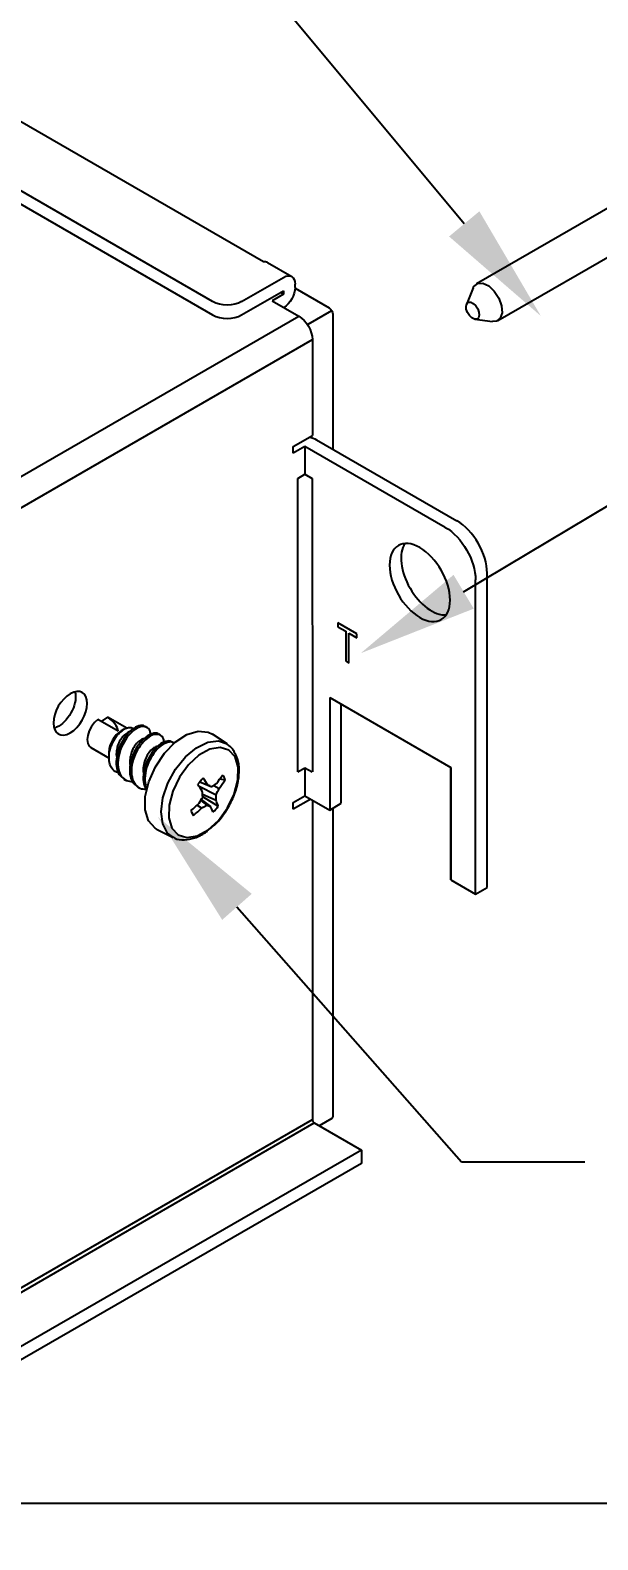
# Model space of a CAD drawing. Extents: x 0 to 10.8, y -12.5 to 0.
# Drawn here: x 3.306 to 4.964, y -12.492 to -8.081 of the extents above; entities that cross this region are included whole.
import ezdxf
from ezdxf import colors
from ezdxf.entities.mleader import LeaderData, LeaderLine
from ezdxf.math import Vec2, Vec3

# ---------------------------------------------------------------- set-up
doc = ezdxf.new("R2010")
doc.units = 0
doc.header["$LTSCALE"] = 0.5
doc.header["$MEASUREMENT"] = 0
for name, color, linetype in [('FAB DWG', 221, 'CONTINUOUS'), ('Hardware', 242, 'CONTINUOUS'), ('Housing', 150, 'CONTINUOUS'), ('Mounting', 4, 'CONTINUOUS')]:
    doc.layers.add(name, color=color, linetype=linetype)
doc.layers.add('Text-Unprinted', color=131, linetype='CONTINUOUS', plot=False)
doc.styles.get("Standard").update_dxf_attribs({"font": 'arial.ttf'})

msp = doc.modelspace()

# ---------------------------------------------------------------- linework, layer by layer
at = {"layer": 'Hardware', "linetype": 'Continuous', "lineweight": 25, "transparency": 16777216}
for p, q in [((5.1073, -8.5349), (4.6096, -8.8222)), ((4.6716, -8.9296), (5.1682, -8.643)), ((4.5996, -8.8342), (4.5801, -8.882)), ((4.605, -8.9253), (4.6562, -8.9323)), ((4.6681, -8.9312), (4.6562, -8.9323))]:
    msp.add_line(p, q, dxfattribs=at)
at = {"layer": 'Hardware', "transparency": 16777216}
for p, q in [((3.5628, -10.1294), (3.5035, -10.0951)), ((3.5321, -10.0883), (3.5132, -10.1007)), ((3.5339, -10.0892), (3.5321, -10.0883)), ((3.5879, -10.1203), (3.5339, -10.0892)), ((3.5806, -10.1232), (3.5719, -10.1283)), ((3.647, -10.1183), (3.6421, -10.1155)), ((3.6863, -10.141), (3.6814, -10.1382)), ((3.8813, -10.1663), (3.8381, -10.1375)), ((3.4833, -10.1769), (3.5364, -10.2076)), ((3.7251, -10.1634), (3.7207, -10.1608)), ((3.5361, -10.1903), (3.5361, -10.2065)), ((3.5798, -10.2688), (3.5847, -10.2717)), ((3.8602, -10.268), (3.8755, -10.2709)), ((3.6191, -10.2915), (3.624, -10.2943)), ((3.7993, -10.2899), (3.8489, -10.3149)), ((3.8012, -10.2771), (3.8362, -10.2916)), ((3.8016, -10.2767), (3.8246, -10.2863)), ((3.8092, -10.3135), (3.8488, -10.331)), ((3.8096, -10.3195), (3.8554, -10.3478)), ((3.8427, -10.2873), (3.8578, -10.2963)), ((3.7937, -10.3447), (3.8071, -10.3535)), ((3.8042, -10.3311), (3.8224, -10.3448)), ((3.8057, -10.3287), (3.8325, -10.3493)), ((3.7773, -10.3661), (3.7831, -10.375)), ((3.6772, -10.4162), (3.7238, -10.4392))]:
    msp.add_line(p, q, dxfattribs=at)
at = {"layer": 'Hardware', "linetype": 'Continuous', "lineweight": 25, "transparency": 16777216, "flags": 128}
for points in [[(4.5996, -8.8342), (4.6021, -8.8295), (4.613, -8.8207), (4.6281, -8.8202), (4.6452, -8.8282), (4.6615, -8.8435), (4.6747, -8.8638), (4.6826, -8.8859), (4.6842, -8.9064), (4.6791, -8.9224), (4.6681, -8.9312), (4.6681, -8.9312)], [(4.5831, -8.9058), (4.5796, -8.896), (4.5789, -8.887), (4.5811, -8.8799), (4.586, -8.876), (4.5927, -8.8758), (4.6002, -8.8794), (4.6074, -8.8861), (4.6132, -8.8951), (4.6167, -8.9048), (4.6174, -8.9139), (4.6151, -8.9209), (4.6103, -8.9248), (4.6036, -8.925), (4.5961, -8.9215), (4.5889, -8.9147), (4.5831, -8.9058)]]:
    msp.add_lwpolyline(points, dxfattribs=at)
at = {"layer": 'Hardware', "transparency": 16777216, "flags": 128}
for points in [[(3.5035, -10.0951), (3.4937, -10.1041), (3.4851, -10.1154), (3.4785, -10.1282), (3.4743, -10.1413), (3.4728, -10.1538), (3.4743, -10.1646), (3.4785, -10.1729), (3.4833, -10.1769)], [(3.6519, -10.391), (3.642, -10.3592), (3.6422, -10.3199), (3.6523, -10.2766), (3.6716, -10.2333), (3.6982, -10.1936), (3.7298, -10.1612), (3.7637, -10.1389), (3.7967, -10.1287), (3.826, -10.1315), (3.8381, -10.1375)], [(3.7235, -10.439), (3.7073, -10.4265), (3.693, -10.4001), (3.6882, -10.3649), (3.6933, -10.324), (3.7078, -10.2811), (3.7305, -10.24), (3.7594, -10.2043), (3.7918, -10.1772), (3.8249, -10.1611), (3.8558, -10.1575), (3.8815, -10.1664)], [(3.72, -10.4123), (3.7381, -10.4323), (3.7634, -10.4401), (3.7935, -10.4351), (3.8255, -10.4176), (3.8561, -10.3895), (3.8825, -10.3534), (3.902, -10.3129), (3.9126, -10.2719), (3.9135, -10.2346), (3.9044, -10.2044), (3.8864, -10.1844), (3.861, -10.1766), (3.8309, -10.1816), (3.7989, -10.1991), (3.7683, -10.2272), (3.742, -10.2633), (3.7225, -10.3038), (3.7118, -10.3447), (3.7109, -10.3821), (3.72, -10.4123)], [(3.6772, -10.4162), (3.6709, -10.4125), (3.6519, -10.391)]]:
    msp.add_lwpolyline(points, dxfattribs=at)
at = {"layer": 'Hardware', "transparency": 16777216}
for centre, radius, start, end in [((3.612, -10.1928), 0.0759, 121.8556, 178.1497), ((3.8873, -10.3497), 0.1126, 132.3975, 144.4471), ((3.4159, -10.5462), 0.4844, 32.454, 35.2675), ((3.4594, -9.9829), 0.4921, 322.5671, 326.1456), ((3.5126, -10.0386), 0.4308, 323.2582, 327.3799), ((3.8432, -10.2794), 0.0333, 14.8179, 42.0315), ((3.1363, -10.708), 0.7838, 30.9693, 32.7251), ((3.3262, -10.3535), 0.4847, 3.7847, 5.785), ((1.5303, -15.2828), 5.4981, 65.2025, 65.3358), ((3.5997, -9.9366), 0.4267, 303.6693, 305.9326), ((3.5201, -10.3218), 0.3288, 358.4034, 1.1939), ((3.4129, -10.0931), 0.4892, 333.0283, 335.4475), ((3.3983, -9.9297), 0.5731, 311.1673, 314.3997), ((3.8078, -10.3527), 0.0333, 194.8179, 222.0315), ((3.4733, -10.0042), 0.4831, 309.8761, 313.6946), ((3.3192, -10.0448), 0.5633, 328.4842, 330.5796), ((3.6157, -10.0019), 0.4004, 298.5525, 301.0774), ((4.0902, -9.7548), 0.6479, 245.5803, 246.5626), ((3.5475, -10.4846), 0.3156, 22.1777, 25.3983), ((3.7638, -10.2824), 0.1126, 312.3975, 324.4471), ((3.6527, -10.417), 0.2141, 18.8563, 23.7053)]:
    msp.add_arc(centre, radius, start, end, dxfattribs=at)
msp.add_ellipse((3.4885, -10.1215), major_axis=(0.0734, -0.0214), ratio=0.636923, start_param=0.2745, end_param=1.131356, dxfattribs=at)
for points, knots in [([(3.5642, -10.2496), (3.5634, -10.2496), (3.5565, -10.2496), (3.5469, -10.2418), (3.5378, -10.2266), (3.5351, -10.206), (3.5384, -10.1833), (3.5468, -10.161), (3.5557, -10.1467), (3.5611, -10.1402), (3.562, -10.1391)], [0, 0, 0, 0, 0.022297, 0.194605, 0.355817, 0.515108, 0.674685, 0.823565, 0.970151, 1, 1, 1, 1]), ([(3.562, -10.1391), (3.5654, -10.1356), (3.5727, -10.128), (3.5846, -10.1204), (3.5958, -10.1176), (3.6034, -10.1186), (3.6056, -10.1221), (3.6061, -10.1229)], [0, 0, 0, 0, 0.198403, 0.437384, 0.679844, 0.928294, 1, 1, 1, 1]), ([(3.6052, -10.1311), (3.6039, -10.1304), (3.6007, -10.1284), (3.5926, -10.1314), (3.5824, -10.1386), (3.5752, -10.1463), (3.5718, -10.15)], [0, 0, 0, 0, 0.181246, 0.465442, 0.746856, 1, 1, 1, 1]), ([(3.6417, -10.1161), (3.6412, -10.1155), (3.6372, -10.111), (3.6232, -10.1125), (3.6033, -10.1222), (3.5903, -10.1374), (3.5839, -10.1448)], [0, 0, 0, 0, 0.044871, 0.357334, 0.682909, 1, 1, 1, 1]), ([(3.6576, -10.1391), (3.6574, -10.1355), (3.6564, -10.1246), (3.6459, -10.1158), (3.6286, -10.1146), (3.6081, -10.1252), (3.5951, -10.1402), (3.5887, -10.1477)], [0, 0, 0, 0, 0.108019, 0.333276, 0.55139, 0.778656, 1, 1, 1, 1]), ([(3.681, -10.1388), (3.6805, -10.1382), (3.6765, -10.1336), (3.6625, -10.1352), (3.6426, -10.1449), (3.6296, -10.16), (3.6231, -10.1675)], [0, 0, 0, 0, 0.044871, 0.357334, 0.682909, 1, 1, 1, 1]), ([(3.6969, -10.1617), (3.6966, -10.1582), (3.6957, -10.1473), (3.6852, -10.1384), (3.6679, -10.1373), (3.6473, -10.1478), (3.6344, -10.1629), (3.628, -10.1703)], [0, 0, 0, 0, 0.108019, 0.333276, 0.55139, 0.778656, 1, 1, 1, 1]), ([(3.5718, -10.15), (3.5686, -10.1556), (3.562, -10.167), (3.558, -10.1868), (3.5568, -10.2006), (3.5589, -10.2057), (3.559, -10.206)], [0, 0, 0, 0, 0.326901, 0.662879, 0.984838, 1, 1, 1, 1]), ([(3.5839, -10.1448), (3.5782, -10.1536), (3.5668, -10.1715), (3.5578, -10.2033), (3.5567, -10.2327), (3.5641, -10.2567), (3.5751, -10.2646), (3.5802, -10.2682)], [0, 0, 0, 0, 0.203832, 0.413117, 0.613974, 0.821409, 1, 1, 1, 1]), ([(3.5887, -10.1477), (3.5831, -10.1565), (3.5716, -10.1743), (3.5627, -10.206), (3.5615, -10.2358), (3.5698, -10.2598), (3.585, -10.2747), (3.5987, -10.2755), (3.6047, -10.2759)], [0, 0, 0, 0, 0.170918, 0.346408, 0.514831, 0.68877, 0.862709, 1, 1, 1, 1]), ([(3.6439, -10.1532), (3.6436, -10.1529), (3.6415, -10.1503), (3.6334, -10.1515), (3.6223, -10.1583), (3.6107, -10.1719), (3.6014, -10.1899), (3.5973, -10.2095), (3.5961, -10.2233), (3.5982, -10.2284), (3.5983, -10.2286)], [0, 0, 0, 0, 0.02279, 0.1813023, 0.3467171, 0.5076626, 0.6686081, 0.8340228, 0.9925351, 1, 1, 1, 1]), ([(3.6231, -10.1675), (3.6175, -10.1763), (3.606, -10.1942), (3.5971, -10.226), (3.596, -10.2554), (3.6034, -10.2793), (3.6144, -10.2872), (3.6195, -10.2909)], [0, 0, 0, 0, 0.203832, 0.413117, 0.613974, 0.821409, 1, 1, 1, 1]), ([(3.628, -10.1703), (3.6224, -10.1791), (3.6109, -10.197), (3.602, -10.2287), (3.6008, -10.2585), (3.6091, -10.2824), (3.6243, -10.2973), (3.638, -10.2982), (3.644, -10.2986)], [0, 0, 0, 0, 0.170918, 0.346408, 0.514831, 0.68877, 0.862709, 1, 1, 1, 1]), ([(3.6832, -10.1759), (3.6829, -10.1756), (3.6808, -10.173), (3.6727, -10.1742), (3.6616, -10.181), (3.65, -10.1946), (3.6407, -10.2126), (3.6366, -10.2321), (3.6354, -10.246), (3.6374, -10.2511), (3.6375, -10.2513)], [0, 0, 0, 0, 0.02279, 0.1813023, 0.3467171, 0.5076626, 0.6686081, 0.8340228, 0.9925351, 1, 1, 1, 1]), ([(3.7203, -10.1615), (3.7198, -10.1609), (3.7158, -10.1563), (3.7018, -10.1579), (3.6819, -10.1675), (3.6689, -10.1827), (3.6624, -10.1902)], [0, 0, 0, 0, 0.044871, 0.357334, 0.682909, 1, 1, 1, 1]), ([(3.7252, -10.1643), (3.7247, -10.1637), (3.7207, -10.1591), (3.7067, -10.1607), (3.6868, -10.1703), (3.6737, -10.1855), (3.6673, -10.193)], [0, 0, 0, 0, 0.044871, 0.357334, 0.682909, 1, 1, 1, 1]), ([(3.9045, -10.1951), (3.9026, -10.1905), (3.8976, -10.1786), (3.8874, -10.1715), (3.8811, -10.1672)], [0, 0, 0, 0, 0.387348, 1, 1, 1, 1]), ([(3.6624, -10.1902), (3.6568, -10.199), (3.6453, -10.2169), (3.6365, -10.2485), (3.6348, -10.2777), (3.641, -10.2918), (3.644, -10.2986)], [0, 0, 0, 0, 0.254588, 0.515987, 0.766859, 1, 1, 1, 1]), ([(3.6673, -10.193), (3.6616, -10.2018), (3.6501, -10.2197), (3.6415, -10.2512), (3.6395, -10.2777), (3.6445, -10.2895), (3.6464, -10.294)], [0, 0, 0, 0, 0.276721, 0.560845, 0.833527, 1, 1, 1, 1]), ([(3.8279, -10.4164), (3.8351, -10.4107), (3.8529, -10.3967), (3.8773, -10.365), (3.8989, -10.326), (3.913, -10.2845), (3.9176, -10.2443), (3.9149, -10.2135), (3.907, -10.1995), (3.9045, -10.1951)], [0, 0, 0, 0, 0.111292, 0.273121, 0.434693, 0.59683, 0.760397, 0.926473, 1, 1, 1, 1]), ([(3.7238, -10.4381), (3.7252, -10.4392), (3.7342, -10.446), (3.7567, -10.4476), (3.787, -10.442), (3.8116, -10.4308), (3.8247, -10.4192), (3.8279, -10.4164)], [0, 0, 0, 0, 0.051195, 0.329793, 0.608903, 0.904587, 1, 1, 1, 1])]:
    msp.add_open_spline(points, degree=3, knots=knots, dxfattribs=at)
at = {"layer": 'Housing', "linetype": 'Continuous', "lineweight": 25, "transparency": 16777216, "extrusion": (4.38462e-15, 0.816497, 0.57735)}
for p, q in [((4.0798, -8.8351), (4.1792, -8.8925)), ((4.1181, -8.9401), (4.1867, -8.9004)), ((4.1898, -8.9109), (4.1898, -9.3049)), ((4.1898, -10.3539), (4.1898, -11.2542)), ((4.1867, -11.2611), (4.1505, -11.282))]:
    msp.add_line(p, q, dxfattribs=at)
at = {"layer": 'Housing', "linetype": 'Continuous', "lineweight": 25, "transparency": 16777216, "extrusion": (2.32933e-16, 2.62682e-16, -1)}
msp.add_ellipse((4.1792, -8.9048), major_axis=(0.0075, -0.013), ratio=0.57735, start_param=-2.356194, end_param=-0.785398, dxfattribs=at)
at = {"layer": 'Housing', "linetype": 'Continuous', "lineweight": 25, "transparency": 16777216, "extrusion": (1.36785e-16, 2.0717e-16, -1)}
msp.add_ellipse((4.1792, -11.2481), major_axis=(0.0075, -0.013), ratio=0.57735, start_param=-0.785398, end_param=0, dxfattribs=at)
at = {"layer": 'Mounting', "linetype": 'Continuous', "lineweight": 25, "transparency": 16777216, "extrusion": (4.38462e-15, 0.816497, 0.57735)}
for p, q in [((3.9873, -8.758), (2.8912, -8.1252)), ((3.8388, -8.874), (2.6862, -8.2085)), ((2.6862, -8.2475), (3.8388, -8.913)), ((3.9993, -8.76), (4.07, -8.8008)), ((3.9236, -8.874), (4.0462, -8.8032)), ((3.9236, -8.913), (4.0463, -8.8422)), ((4.0463, -8.852), (4.0127, -8.8713)), ((4.0378, -8.8471), (4.0463, -8.852)), ((4.0463, -8.8422), (4.0463, -8.852)), ((4.0799, -8.8326), (4.0799, -8.8227)), ((4.0127, -8.8713), (4.0908, -8.9164)), ((2.6766, -9.7329), (4.0908, -8.9164)), ((2.716, -9.8013), (4.1302, -8.9848)), ((4.1302, -8.9848), (4.1302, -9.2649)), ((4.0739, -9.2974), (4.1302, -9.2649)), ((4.1085, -9.297), (4.0739, -9.317)), ((4.0739, -9.317), (4.0739, -9.2974)), ((4.1085, -9.297), (4.1085, -9.3786)), ((4.5183, -9.5336), (4.1085, -9.297)), ((4.1422, -9.2774), (4.5521, -9.5141)), ((4.0873, -9.3909), (4.1085, -9.3786)), ((4.0873, -10.2477), (4.0873, -9.3909)), ((4.1085, -9.3786), (4.1297, -9.3909)), ((4.1297, -9.3909), (4.1302, -10.2477)), ((4.6067, -10.6052), (4.6067, -9.6867)), ((4.6405, -10.5857), (4.6405, -9.6671)), ((4.2601, -9.8443), (4.2043, -9.8121)), ((4.2043, -9.8121), (4.2043, -9.8237)), ((4.2043, -9.8237), (4.2277, -9.8372)), ((4.2277, -9.8372), (4.2277, -9.9247)), ((4.2367, -9.9299), (4.2367, -9.8424)), ((4.2367, -9.8424), (4.2601, -9.8559)), ((4.2601, -9.8559), (4.2601, -9.8443)), ((4.2277, -9.9247), (4.2367, -9.9299)), ((4.1807, -10.031), (4.5342, -10.2351)), ((4.1807, -10.031), (4.1807, -10.3593)), ((4.2145, -10.3397), (4.2145, -10.0505)), ((4.0873, -10.2482), (4.1085, -10.2359)), ((4.1085, -10.2359), (4.1297, -10.2482)), ((4.1085, -10.2359), (4.1085, -10.3176)), ((4.5342, -10.2351), (4.5342, -10.5634)), ((4.5342, -10.5634), (4.5342, -10.2351)), ((4.0739, -10.3376), (4.1085, -10.3176)), ((4.1085, -10.2912), (4.1085, -10.3176)), ((4.1085, -10.3176), (4.1807, -10.3593)), ((4.1254, -10.3273), (4.0739, -10.3571)), ((4.0739, -10.3571), (4.0739, -10.3376)), ((4.1302, -10.3301), (4.1302, -11.2638)), ((4.5342, -10.5634), (4.6067, -10.6052)), ((4.6067, -10.6052), (4.6405, -10.5857)), ((2.716, -12.0803), (4.1302, -11.2638)), ((2.7217, -12.0901), (4.1359, -11.2736)), ((4.1359, -11.2736), (4.2732, -11.3528)), ((4.2732, -11.3528), (2.859, -12.1693)), ((4.2732, -11.3528), (4.2732, -11.3919)), ((4.2732, -11.3919), (2.859, -12.2084))]:
    msp.add_line(p, q, dxfattribs=at)
at = {"layer": 'Mounting', "linetype": 'Continuous', "lineweight": 25, "transparency": 16777216}
msp.add_line((4.1807, -10.3593), (4.2145, -10.3397), dxfattribs=at)
for centre, major_axis, start_param, end_param in [((3.9754, -8.8013), (0.0239, 0.0413), 0, 0.427715), ((3.8812, -8.8885), (0.06, 0), -2.356194, -0.785398), ((4.5521, -9.6161), (-0.0625, 0.1083), -2.356194, -0.785398), ((4.4441, -9.6948), (0.0625, -0.1083), -5.497787, 0.785398), ((4.4779, -9.6753), (-0.0625, 0.1083), 0.273806, 2.867787), ((3.4231, -10.0766), (-0.035, -0.0606), -5.497787, 0.785398), ((4.1359, -11.267), (0.004, -0.00693), -2.356194, -0.785398)]:
    msp.add_ellipse(centre, major_axis=major_axis, ratio=0.57735, start_param=start_param, end_param=end_param, dxfattribs=at)
at = {"layer": 'Mounting', "linetype": 'Continuous', "lineweight": 25, "transparency": 16777216, "extrusion": (-6.4674e-17, 1.65537e-16, -1)}
msp.add_ellipse((4.0462, -8.8422), major_axis=(0.0239, 0.0413), ratio=0.57735, start_param=-0.785398, end_param=0.785398, dxfattribs=at)
at = {"layer": 'Mounting', "linetype": 'Continuous', "lineweight": 25, "transparency": 16777216, "extrusion": (-2.29215e-16, 3.24633e-16, -1)}
msp.add_ellipse((4.0462, -8.8521), major_axis=(-0.0239, -0.0413), ratio=0.57735, start_param=-2.356194, end_param=-0.795826, dxfattribs=at)
at = {"layer": 'Mounting', "linetype": 'Continuous', "lineweight": 25, "transparency": 16777216, "extrusion": (3.92534e-17, -7.07077e-30, -1)}
msp.add_ellipse((3.8812, -8.8495), major_axis=(-0.06, 0), ratio=0.57735, start_param=-2.356194, end_param=-0.785398, dxfattribs=at)
at = {"layer": 'Mounting', "linetype": 'Continuous', "lineweight": 25, "transparency": 16777216, "extrusion": (-4.63483e-17, 3.57833e-16, -1)}
msp.add_ellipse((4.0908, -8.962), major_axis=(0.0279, -0.0483), ratio=0.57735, start_param=-2.356194, end_param=-0.785398, dxfattribs=at)
at = {"layer": 'Mounting', "linetype": 'Continuous', "lineweight": 25, "transparency": 16777216, "extrusion": (4.56106e-17, 1.66533e-16, -1)}
msp.add_ellipse((4.1085, -9.2969), major_axis=(0.0477, 0), ratio=0.57735, start_param=-1.307787, end_param=-0.785398, dxfattribs=at)
at = {"layer": 'Mounting', "linetype": 'Continuous', "lineweight": 25, "transparency": 16777216, "extrusion": (-1.11556e-17, 1.85856e-16, -1)}
msp.add_ellipse((4.5183, -9.6356), major_axis=(0.0625, -0.1083), ratio=0.57735, start_param=-2.356194, end_param=-0.785398, dxfattribs=at)
at = {"layer": 'Mounting', "linetype": 'Continuous', "lineweight": 25, "transparency": 16777216, "extrusion": (-2.08896e-16, 2.48804e-16, -1)}
msp.add_ellipse((3.3893, -10.0571), major_axis=(-0.035, -0.0606), ratio=0.57735, start_param=-2.637683, end_param=-0.785398, dxfattribs=at)
at = {"layer": 'Mounting', "linetype": 'Continuous', "lineweight": 25, "transparency": 16777216, "extrusion": (-1.0903e-16, 2.55245e-16, -1)}
msp.add_ellipse((3.3893, -10.0571), major_axis=(-0.035, -0.0606), ratio=0.57735, start_param=-0.785398, end_param=-0.50391, dxfattribs=at)
at = {"layer": 'Text-Unprinted', "ltscale": 0.5, "transparency": 16777216}
msp.add_lwpolyline([(0, 0), (10.7627, 0), (10.7627, -12.3857), (0, -12.3857)], close=True, dxfattribs=at)

# ---------------------------------------------------------------- leaders
at = {"layer": 'FAB DWG', "transparency": 16777216}
ml = msp.add_multileader_mtext('Standard', dxfattribs=at)
ml.set_content('PN00014 (X4)', color=256)
ml.set_leader_properties()
ml.build(insert=Vec2(0, 0))
ml.multileader.update_dxf_attribs({"dogleg_length": 0.36, "arrow_head_size": 0.35})
ctx = ml.context
ctx.base_point, ctx.char_height, ctx.arrow_head_size, ctx.landing_gap_size, ctx.plane_origin = Vec3(1.1266, -7.1166), 0.188, 0.35, 0.09, Vec3(8.5938, 4.4084)
ctx.text_align_type = 2
notes = []
notes.append((ctx, [(0, (1, 1, 0), (3.3011, -7.1166), (-1, 0), 0.36, [(0, [(4.7975, -8.916)], 0, [])])]))
ctx.mtext.insert, ctx.mtext.alignment, ctx.mtext.flow_direction = Vec3(2.8511, -6.995), 3, 5
ml = msp.add_multileader_mtext('Standard', dxfattribs=at)
ml.set_content('#8-32 SCREW X2\\PHW83201-00', color=256)
ml.set_leader_properties()
ml.build(insert=Vec2(0, 0))
ml.multileader.update_dxf_attribs({"dogleg_length": 0.36, "arrow_head_size": 0.35})
ctx = ml.context
ctx.base_point, ctx.char_height, ctx.arrow_head_size, ctx.landing_gap_size, ctx.plane_origin = Vec3(0.1075, -7.5074), 0.188, 0.35, 0.09, Vec3(9.9528, 2.6729)
ctx.text_align_type = 2
notes.append((ctx, [(0, (1, 1, 0), (2.7475, -7.5074), (-1, 0), 0.36, [(0, [(3.3879, -7.8102)], 0, [])])]))
ctx.mtext.insert, ctx.mtext.alignment, ctx.mtext.flow_direction = Vec3(2.2975, -7.4117), 3, 5
ml = msp.add_multileader_mtext('Standard', dxfattribs=at)
ml.set_content('"T" MUST BE FACING \\PTOWARDS CONNECTION', color=256)
ml.set_leader_properties()
ml.build(insert=Vec2(0, 0))
ml.multileader.update_dxf_attribs({"dogleg_length": 0.36, "arrow_head_size": 0.35})
ctx = ml.context
ctx.base_point, ctx.char_height, ctx.arrow_head_size, ctx.landing_gap_size, ctx.plane_origin = Vec3(5.4453, -10.203), 0.25, 0.35, 0.09, Vec3(6.7192, -13.8166)
notes.append((ctx, [(1, (1, 1, 0), (5.0853, -10.203), (1, 0), 0.36, [(1, [(4.2716, -9.9012), (7.1409, -8.186)], 0, [])])]))
ctx.mtext.insert, ctx.mtext.flow_direction = Vec3(5.5353, -10.0759), 5
ml = msp.add_multileader_mtext('Standard', dxfattribs=at)
ml.set_content('HW08380 (x2)', color=256)
ml.set_leader_properties()
ml.build(insert=Vec2(0, 0))
ml.multileader.update_dxf_attribs({"dogleg_length": 0.36, "arrow_head_size": 0.35})
ctx = ml.context
ctx.base_point, ctx.char_height, ctx.arrow_head_size, ctx.landing_gap_size, ctx.plane_origin = Vec3(4.9258, -11.3875), 0.188, 0.35, 0.09, Vec3(11.5572, -0.3453)
notes.append((ctx, [(1, (1, 1, 0), (4.5658, -11.3875), (1, 0), 0.36, [(0, [(3.6787, -10.3795)], 0, [])])]))
ctx.mtext.insert, ctx.mtext.flow_direction = Vec3(5.0158, -11.2659), 5
for ctx, leaders in notes:
    for number, flags, end, landing, length, lines in leaders:
        leader = LeaderData()
        leader.index, (leader.has_last_leader_line, leader.has_dogleg_vector, leader.attachment_direction) = number, flags
        leader.last_leader_point, leader.dogleg_vector, leader.dogleg_length = Vec3(end), Vec3(landing), length
        for number, points, colour, breaks in lines:
            line = LeaderLine()
            line.index, line.vertices, line.color, line.breaks = number, Vec3.list(points), colors.encode_raw_color(colour), breaks
            leader.lines.append(line)
        ctx.leaders.append(leader)

doc.saveas('drawing.dxf')
